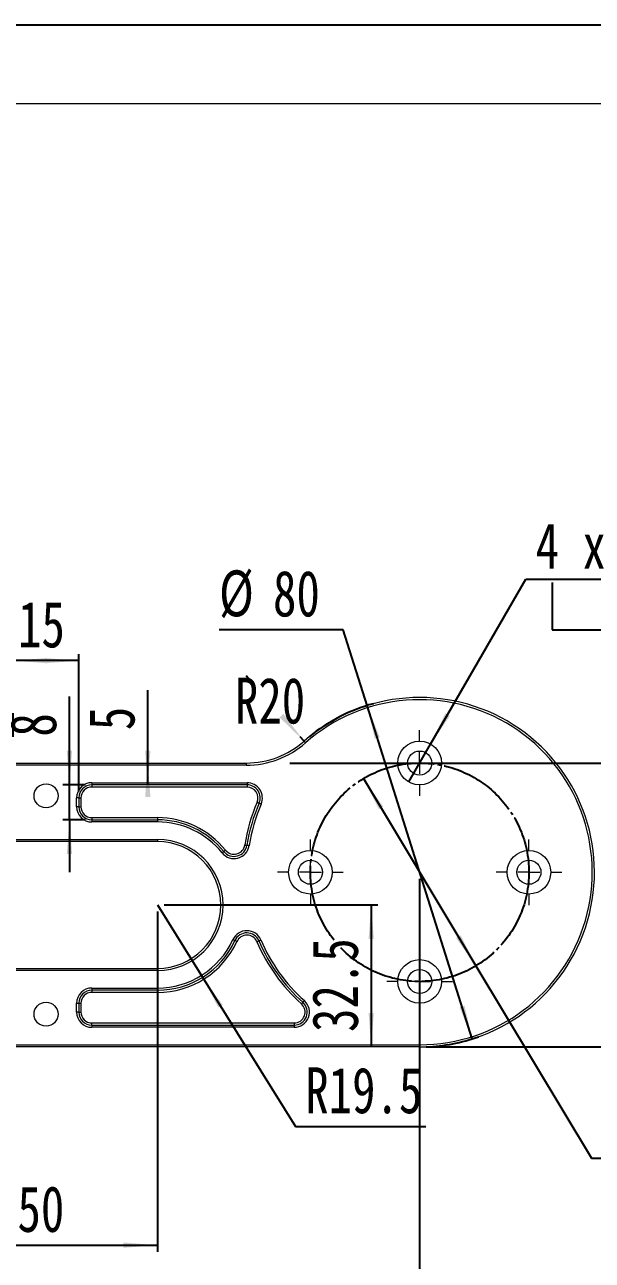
# Model space of a CAD drawing. Header units: millimetres. Extents: x 12 to 1160, y 8 to 1479.
# Drawn here: x 560.9 to 777.4, y 1007.6 to 1479 of the extents above; entities that cross this region are included whole.
import ezdxf

# ---------------------------------------------------------------- set-up
doc = ezdxf.new("R2010")
doc.units = ezdxf.units.MM
doc.linetypes.add('SLD-中心线', pattern=[34.29, 30.48, -1.27, 1.27, -1.27])
doc.linetypes.add('SLD-实线', pattern=[0])
for name, color, linetype in [('中心线层', 1, 'SLD-中心线'), ('图框', 7, 'SLD-实线'), ('标注层', 96, 'SLD-实线')]:
    doc.layers.add(name, color=color, linetype=linetype)
doc.layers.add('粗实线', color=7, linetype='SLD-实线', lineweight=15)
doc.styles.add('SLDTEXTSTYLE0', font='HYSWLONGFANGSONG.TTF', dxfattribs={"bigfont": 'bigfont'})
doc.styles.add('SLDTEXTSTYLE3', font='HYSWLONGFANGSONG.TTF')
doc.dimstyles.new('SLDDIMSTYLE0', dxfattribs={"dimtxt": 17.5, "dimasz": 13, "dimexe": 0, "dimexo": 0.0625, "dimgap": 4.375, "dimtad": 0, "dimtih": 1, "dimtoh": 1, "dimdec": 3, "dimlfac": 3, "dimrnd": 1e-09, "dimzin": 12, "dimdsep": 46, "dimtxsty": 'SLDTEXTSTYLE3', "dimsah": 1, "dimcen": 0, "dimadec": 0, "dimazin": 3, "dimtfac": 1, "dimtdec": 3, "dimtmove": 0, "dimatfit": 3, "dimfxl": 0, "dimfrac": 2, "dimtolj": 1, "dimtzin": 12, "dimarcsym": 0})
doc.dimstyles.new('SLDDIMSTYLE1', dxfattribs={"dimtxt": 17.5, "dimasz": 13, "dimexe": 0, "dimexo": 0.0625, "dimgap": 4.375, "dimtad": 1, "dimlfac": 3, "dimrnd": 1e-09, "dimzin": 12, "dimdsep": 46, "dimtxsty": 'SLDTEXTSTYLE3', "dimsah": 1, "dimcen": 0.09, "dimadec": 0, "dimazin": 3, "dimtfac": 1, "dimtofl": 0, "dimtmove": 0, "dimatfit": 3, "dimfxl": 0, "dimfrac": 2, "dimtolj": 1, "dimtzin": 12, "dimarcsym": 0})
doc.dimstyles.new('SLDDIMSTYLE2', dxfattribs={"dimtxt": 17.5, "dimasz": 13, "dimexe": 0, "dimexo": 0.0625, "dimgap": 4.375, "dimtad": 1, "dimdec": 3, "dimlfac": 3, "dimrnd": 1e-09, "dimzin": 12, "dimdsep": 46, "dimtxsty": 'SLDTEXTSTYLE3', "dimsah": 1, "dimcen": 0.09, "dimadec": 0, "dimazin": 3, "dimtfac": 1, "dimtdec": 3, "dimtofl": 0, "dimtmove": 0, "dimatfit": 3, "dimfxl": 0, "dimfrac": 2, "dimtolj": 1, "dimtzin": 12, "dimarcsym": 0})
doc.dimstyles.new('SLDDIMSTYLE3', dxfattribs={"dimtxt": 17.5, "dimasz": 13, "dimexe": 0, "dimexo": 0.0625, "dimgap": 4.375, "dimtad": 1, "dimdec": 3, "dimlfac": 3, "dimrnd": 1e-09, "dimzin": 12, "dimdsep": 46, "dimtxsty": 'SLDTEXTSTYLE3', "dimsah": 1, "dimcen": 0.09, "dimadec": 0, "dimazin": 3, "dimtfac": 1, "dimtdec": 3, "dimtmove": 0, "dimatfit": 0, "dimfxl": 0, "dimfrac": 2, "dimtolj": 1, "dimtzin": 12, "dimarcsym": 0})
doc.dimstyles.new('SLDDIMSTYLE4', dxfattribs={"dimtxt": 17.5, "dimasz": 13, "dimexe": 0, "dimexo": 0.0625, "dimgap": 4.375, "dimtad": 0, "dimtih": 1, "dimtoh": 1, "dimdec": 3, "dimlfac": 3, "dimrnd": 1e-09, "dimzin": 12, "dimdsep": 46, "dimtxsty": 'SLDTEXTSTYLE3', "dimsah": 1, "dimcen": 0, "dimadec": 0, "dimazin": 3, "dimtfac": 1, "dimtdec": 3, "dimtofl": 0, "dimtmove": 0, "dimatfit": 3, "dimfxl": 0, "dimfrac": 2, "dimtolj": 1, "dimtzin": 12, "dimarcsym": 0})
doc.dimstyles.new('SLDDIMSTYLE5', dxfattribs={"dimtxt": 17.5, "dimasz": 13, "dimexe": 0, "dimexo": 0.0625, "dimgap": 4.375, "dimtad": 0, "dimtih": 1, "dimtoh": 1, "dimdec": 3, "dimlfac": 3, "dimrnd": 1e-09, "dimzin": 12, "dimdsep": 46, "dimtxsty": 'SLDTEXTSTYLE3', "dimsah": 1, "dimcen": 0, "dimadec": 0, "dimazin": 3, "dimtfac": 1, "dimtdec": 3, "dimtofl": 0, "dimtmove": 0, "dimatfit": 3, "dimfxl": 0, "dimfrac": 2, "dimtolj": 1, "dimtzin": 12, "dimarcsym": 0})
doc.dimstyles.new('SLDDIMSTYLE7', dxfattribs={"dimtxt": 17.5, "dimasz": 13, "dimexe": 0, "dimexo": 0.0625, "dimgap": 4.375, "dimtad": 0, "dimtih": 1, "dimtoh": 1, "dimdec": 0, "dimlfac": 3, "dimrnd": 1e-09, "dimzin": 12, "dimdsep": 46, "dimtxsty": 'SLDTEXTSTYLE3', "dimblk1": 'NONE', "dimsah": 1, "dimcen": 0, "dimadec": 0, "dimazin": 3, "dimtfac": 1, "dimtdec": 3, "dimtmove": 0, "dimatfit": 3, "dimldrblk": 'NONE', "dimfxl": 0, "dimfrac": 2, "dimtolj": 1, "dimtzin": 12, "dimarcsym": 0})
doc.dimstyles.new('SLDDIMSTYLE8', dxfattribs={"dimtxt": 17.5, "dimasz": 13, "dimexe": 0, "dimexo": 0.0625, "dimgap": 4.375, "dimtad": 0, "dimtih": 1, "dimtoh": 1, "dimdec": 3, "dimlfac": 3, "dimrnd": 1e-09, "dimzin": 12, "dimdsep": 46, "dimtxsty": 'SLDTEXTSTYLE3', "dimsah": 1, "dimcen": 0, "dimadec": 0, "dimazin": 3, "dimtfac": 1, "dimtdec": 3, "dimtmove": 0, "dimatfit": 3, "dimfxl": 0, "dimfrac": 2, "dimtolj": 1, "dimtzin": 12, "dimarcsym": 0})

# ---------------------------------------------------------------- blocks, each defined once
blk = doc.blocks.new('_D')
at = {"layer": '标注层'}
for p, q in [((690.06, 1191.38), (732.99, 1119.96)), ((732.99, 1119.96), (777.11, 1046.57)), ((777.11, 1046.57), (824.45, 1046.57))]:
    blk.add_line(p, q, dxfattribs=at)
for points in [[(690.06, 1191.38), (695.9, 1179.72), (697.61, 1180.75)], [(732.99, 1119.96), (727.15, 1131.61), (725.44, 1130.58)]]:
    blk.add_solid(points, dxfattribs=at)
at = {"layer": '标注层', "char_height": 17.5, "attachment_point": 1, "style": 'SLDTEXTSTYLE3'}
for s, insert in [('%%c', (780.86, 1069.2, 0.17)), ('50', (801.43, 1069.13, 0.17))]:
    blk.add_mtext(s, dxfattribs=dict(at, insert=insert))
blk = doc.blocks.new('_D_1')
at = {"layer": '标注层'}
for p, q in [((284.86, 1153.17), (284.86, 965.67)), ((711.52, 1153.17), (711.52, 965.67)), ((711.52, 968.17), (284.86, 968.17))]:
    blk.add_line(p, q, dxfattribs=at)
for points in [[(284.86, 968.17), (297.86, 967.17), (297.86, 969.17)], [(711.52, 968.17), (698.52, 969.17), (698.52, 967.17)]]:
    blk.add_solid(points, dxfattribs=at)
at = {"layer": '标注层', "insert": (479.19, 990.73, 0.17), "char_height": 17.5, "attachment_point": 1, "style": 'SLDTEXTSTYLE3'}
blk.add_mtext('256', dxfattribs=at)
blk = doc.blocks.new('_D_3')
at = {"layer": '标注层'}
for p, q in [((661.98, 1197.33), (807.78, 1197.33)), ((805.28, 1089), (805.28, 1197.33)), ((714.02, 1089), (807.78, 1089))]:
    blk.add_line(p, q, dxfattribs=at)
for points in [[(805.28, 1197.33), (804.28, 1184.33), (806.28, 1184.33)], [(805.28, 1089), (806.28, 1102), (804.28, 1102)]]:
    blk.add_solid(points, dxfattribs=at)
at = {"layer": '标注层', "insert": (782.73, 1130.36, 0.17), "char_height": 17.5, "attachment_point": 1, "rotation": 90, "style": 'SLDTEXTSTYLE3'}
blk.add_mtext('65', dxfattribs=at)
blk = doc.blocks.new('_D_11')
at = {"layer": '标注层'}
for p, q in [((607.83, 1197.33), (607.83, 1225.19)), ((607.83, 1189), (607.83, 1197.33))]:
    blk.add_line(p, q, dxfattribs=at)
for points in [[(607.83, 1189), (608.83, 1202), (606.83, 1202)], [(607.83, 1197.33), (606.83, 1184.33), (608.83, 1184.33)]]:
    blk.add_solid(points, dxfattribs=at)
at = {"layer": '标注层', "insert": (585.27, 1209.86, 9.83), "char_height": 17.5, "attachment_point": 1, "rotation": 90, "style": 'SLDTEXTSTYLE3'}
blk.add_mtext('5', dxfattribs=at)
blk = doc.blocks.new('_D_12')
at = {"layer": '标注层'}
for p, q in [((645.38, 1230.67), (646.86, 1229)), ((667.43, 1205.67), (665.95, 1207.34))]:
    blk.add_line(p, q, dxfattribs=at)
blk.add_solid([(667.43, 1205.67), (659.58, 1216.08), (658.08, 1214.76)], dxfattribs=at)
at = {"layer": '标注层', "insert": (641.07, 1229.9, 9.83), "char_height": 17.5, "attachment_point": 1, "style": 'SLDTEXTSTYLE3'}
blk.add_mtext('R20', dxfattribs=at)
blk = doc.blocks.new('_D_16')
at = {"layer": '标注层'}
for p, q in [((614.02, 1143.17), (695.54, 1143.17)), ((693.04, 1143.17), (693.04, 1089))]:
    blk.add_line(p, q, dxfattribs=at)
for points in [[(693.04, 1143.17), (692.04, 1130.17), (694.04, 1130.17)], [(693.04, 1089), (694.04, 1102), (692.04, 1102)]]:
    blk.add_solid(points, dxfattribs=at)
at = {"layer": '标注层', "insert": (670.48, 1094.75, 0.17), "char_height": 17.5, "attachment_point": 1, "rotation": 90, "style": 'SLDTEXTSTYLE3'}
blk.add_mtext('32.5', dxfattribs=at)
blk = doc.blocks.new('_D_19')
at = {"layer": '标注层'}
for p, q in [((611.52, 1143.17), (628.7, 1115.58)), ((628.7, 1115.58), (664.14, 1058.67)), ((664.14, 1058.67), (713.87, 1058.67))]:
    blk.add_line(p, q, dxfattribs=at)
blk.add_solid([(628.7, 1115.58), (634.73, 1104.02), (636.42, 1105.07)], dxfattribs=at)
at = {"layer": '标注层', "insert": (667.89, 1081.23, 0.17), "char_height": 17.5, "attachment_point": 1, "style": 'SLDTEXTSTYLE3'}
blk.add_mtext('R19.5', dxfattribs=at)
blk = doc.blocks.new('_D_21')
at = {"layer": '标注层'}
for p, q in [((611.52, 1140.67), (611.52, 1010.9)), ((528.19, 1112.33), (528.19, 1010.9)), ((528.19, 1013.4), (611.52, 1013.4))]:
    blk.add_line(p, q, dxfattribs=at)
for points in [[(528.19, 1013.4), (541.19, 1012.4), (541.19, 1014.4)], [(611.52, 1013.4), (598.52, 1014.4), (598.52, 1012.4)]]:
    blk.add_solid(points, dxfattribs=at)
at = {"layer": '标注层', "insert": (558.14, 1035.96, 0.17), "char_height": 17.5, "attachment_point": 1, "style": 'SLDTEXTSTYLE3'}
blk.add_mtext('50', dxfattribs=at)
blk = doc.blocks.new('SW_SYMBOL_HOLE_SPOT')
at = {"layer": '标注层', "color": 0}
for p, q in [((0, 4375), (0, 375)), ((8000, 375), (8000, 4375)), ((0, 375), (8000, 375))]:
    blk.add_line(p, q, dxfattribs=at)
blk = doc.blocks.new('SW_SYMBOL_HOLE_DEPTH')
at = {"layer": '标注层', "color": 0}
for p, q in [((0, 4375), (4000, 4375)), ((2000, 4375), (2000, 375)), ((500, 2775), (2000, 375)), ((3500, 2775), (2000, 375))]:
    blk.add_line(p, q, dxfattribs=at)
blk = doc.blocks.new('_D_22')
at = {"layer": '标注层'}
for p, q in [((715.69, 1204.55), (752, 1267.46)), ((752, 1267.46), (906.53, 1267.46)), ((707.36, 1190.12), (715.69, 1204.55))]:
    blk.add_line(p, q, dxfattribs=at)
blk.add_solid([(715.69, 1204.55), (723.06, 1215.31), (721.32, 1216.31)], dxfattribs=at)
at = {"layer": '标注层', "xscale": 0.004511737089201878, "yscale": 0.004511737089201878, "zscale": 0.004511737089201878}
for name, p in [('SW_SYMBOL_HOLE_SPOT', (762.04, 1246.41)), ('SW_SYMBOL_HOLE_DEPTH', (850.1, 1246.41))]:
    blk.add_blockref(name, p, dxfattribs=at)
at = {"layer": '标注层', "char_height": 17.5, "attachment_point": 1}
for s, insert, style in [(' 5.5 \\M+18AAE\\M+19153贯\\M+190FA', (806.98, 1288.94, 0.17), 'SLDTEXTSTYLE0'), ('4 x ', (755.75, 1288.94, 0.17), 'SLDTEXTSTYLE3'), ('%%c', (786.4, 1289.01, 0.17), 'SLDTEXTSTYLE3'), ('%%c', (798.86, 1266.44, 0.17), 'SLDTEXTSTYLE3'), (' 10 ', (819.43, 1266.36, 0.17), 'SLDTEXTSTYLE3'), (' 5.7', (869.59, 1266.36, 0.17), 'SLDTEXTSTYLE3')]:
    blk.add_mtext(s, dxfattribs=dict(at, insert=insert, style=style))
blk = doc.blocks.new('_NONE')
blk = doc.blocks.new('_D_24')
at = {"layer": '标注层'}
for p, q in [((577.95, 1189), (577.95, 1222.73)), ((584.02, 1189), (575.45, 1189)), ((577.95, 1175.67), (577.95, 1189)), ((584.02, 1175.67), (575.45, 1175.67)), ((577.95, 1175.67), (577.95, 1155.67))]:
    blk.add_line(p, q, dxfattribs=at)
for points in [[(577.95, 1189), (578.95, 1202), (576.95, 1202)], [(577.95, 1175.67), (576.95, 1162.67), (578.95, 1162.67)]]:
    blk.add_solid(points, dxfattribs=at)
at = {"layer": '标注层', "insert": (555.4, 1207.41, 0.17), "char_height": 17.5, "attachment_point": 1, "rotation": 90, "style": 'SLDTEXTSTYLE3'}
blk.add_mtext('8', dxfattribs=at)
blk = doc.blocks.new('_D_28')
at = {"layer": '标注层'}
for p, q in [((556.52, 1186.5), (556.52, 1238.89)), ((581.52, 1236.39), (556.52, 1236.39)), ((581.52, 1186.5), (581.52, 1238.89))]:
    blk.add_line(p, q, dxfattribs=at)
for points in [[(556.52, 1236.39), (569.52, 1235.39), (569.52, 1237.39)], [(581.52, 1236.39), (568.52, 1237.39), (568.52, 1235.39)]]:
    blk.add_solid(points, dxfattribs=at)
at = {"layer": '标注层', "insert": (558.35, 1258.95, 0.17), "char_height": 17.5, "attachment_point": 1, "style": 'SLDTEXTSTYLE3'}
blk.add_mtext('15', dxfattribs=at)
blk = doc.blocks.new('_D_31')
at = {"layer": '标注层'}
for p, q in [((682.33, 1248.2), (635.01, 1248.2)), ((691.47, 1219.25), (682.33, 1248.2)), ((731.58, 1092.09), (691.47, 1219.25))]:
    blk.add_line(p, q, dxfattribs=at)
for start, end in [(105.3636, 129.262), (272.1476, 289.6588)]:
    blk.add_arc((711.52, 1155.67), 66.67, start, end, dxfattribs=at)
for points in [[(691.47, 1219.25), (694.42, 1206.55), (696.33, 1207.15)], [(731.58, 1092.09), (728.63, 1104.79), (726.72, 1104.19)]]:
    blk.add_solid(points, dxfattribs=at)
at = {"layer": '标注层', "char_height": 17.5, "attachment_point": 1, "style": 'SLDTEXTSTYLE3'}
for s, insert in [('%%c', (635.01, 1270.83, 0.17)), ('80', (655.59, 1270.76, 0.17))]:
    blk.add_mtext(s, dxfattribs=dict(at, insert=insert))
blk = doc.blocks.new('SW_CENTERMARKSYMBOL_0')
at = {"color": 0, "linetype": 'SLD-实线', "lineweight": 0}
for p, q in [((0, 8.33), (0, 12.5)), ((-8.33, 0), (-12.5, 0)), ((0, 0), (-4.17, 0)), ((0, 0), (0, 4.17)), ((0, 0), (0, -4.17)), ((0, 0), (4.17, 0)), ((8.33, 0), (12.5, 0)), ((0, -8.33), (0, -12.5))]:
    blk.add_line(p, q, dxfattribs=at)
blk = doc.blocks.new('SW_CENTERMARKSYMBOL_1')
at = {"color": 0, "linetype": 'SLD-实线', "lineweight": 0}
for p, q in [((0, 8.33), (0, 12.5)), ((-8.33, 0), (-12.5, 0)), ((0, 0), (-4.17, 0)), ((0, 0), (0, 4.17)), ((0, 0), (0, -4.17)), ((0, 0), (4.17, 0)), ((8.33, 0), (12.5, 0)), ((0, -8.33), (0, -12.5))]:
    blk.add_line(p, q, dxfattribs=at)
blk = doc.blocks.new('SW_CENTERMARKSYMBOL_2')
at = {"color": 0, "linetype": 'SLD-实线', "lineweight": 0}
for p, q in [((0, 8.33), (0, 12.5)), ((-8.33, 0), (-12.5, 0)), ((0, 0), (-4.17, 0)), ((0, 0), (0, 4.17)), ((0, 0), (0, -4.17)), ((0, 0), (4.17, 0)), ((8.33, 0), (12.5, 0)), ((0, -8.33), (0, -12.5))]:
    blk.add_line(p, q, dxfattribs=at)
blk = doc.blocks.new('SW_CENTERMARKSYMBOL_7')
at = {"color": 0, "linetype": 'SLD-实线', "lineweight": 0}
for p, q in [((0, 8.33), (0, 12.5)), ((-8.33, 0), (-12.5, 0)), ((0, 0), (-4.17, 0)), ((0, 0), (0, 4.17)), ((0, 0), (0, -4.17)), ((0, 0), (4.17, 0)), ((8.33, 0), (12.5, 0)), ((0, -8.33), (0, -12.5))]:
    blk.add_line(p, q, dxfattribs=at)

msp = doc.modelspace()

# ---------------------------------------------------------------- linework, layer by layer
at = {"color": 7, "linetype": 'SLD-实线', "lineweight": 15}
for p, q in [((351.00165, 1197.33494), (645.38075, 1197.33494)), ((645.38075, 1197.33494), (645.38075, 1196.5016)), ((645.38075, 1196.5016), (351.00165, 1196.5016)), ((586.52453, 1189.83494), (586.52453, 1189.0016)), ((586.52453, 1189.83494), (645.69648, 1189.83494)), ((645.69648, 1189.0016), (586.52453, 1189.0016)), ((586.52453, 1189.0016), (586.52453, 1188.16827)), ((645.69648, 1188.16827), (586.52453, 1188.16827)), ((645.69648, 1189.83494), (645.69648, 1189.0016)), ((645.69648, 1189.0016), (645.69648, 1188.16827)), ((581.52454, 1184.0016), (580.6912, 1184.0016)), ((580.6912, 1180.66827), (580.6912, 1184.0016)), ((581.52454, 1184.0016), (581.52454, 1180.66827)), ((581.52454, 1184.0016), (582.35787, 1184.0016)), ((582.35787, 1184.0016), (582.35787, 1180.66827)), ((581.52454, 1180.66827), (580.6912, 1180.66827)), ((581.52454, 1180.66827), (582.35787, 1180.66827)), ((586.52453, 1176.5016), (611.52454, 1176.5016)), ((586.52453, 1176.5016), (586.52453, 1175.66827)), ((586.52453, 1175.66827), (611.52454, 1175.66827)), ((586.52453, 1175.66827), (586.52453, 1174.83494)), ((611.52454, 1174.83494), (586.52453, 1174.83494)), ((611.52454, 1176.5016), (611.52454, 1175.66827)), ((611.52454, 1175.66827), (611.52454, 1174.83494)), ((528.1912, 1168.16827), (611.52454, 1168.16827)), ((611.52454, 1167.33494), (528.1912, 1167.33494)), ((611.52454, 1168.16827), (611.52454, 1167.33494)), ((528.1912, 1119.0016), (611.52454, 1119.0016)), ((611.52454, 1118.16827), (528.1912, 1118.16827)), ((611.52454, 1119.0016), (611.52454, 1118.16827)), ((586.52453, 1111.5016), (611.52454, 1111.5016)), ((586.52453, 1111.5016), (586.52453, 1110.66827)), ((611.52454, 1110.66827), (586.52453, 1110.66827)), ((586.52453, 1110.66827), (586.52453, 1109.83494)), ((611.52454, 1109.83494), (586.52453, 1109.83494)), ((611.52454, 1111.5016), (611.52454, 1110.66827)), ((611.52454, 1110.66827), (611.52454, 1109.83494)), ((580.6912, 1102.33493), (580.6912, 1105.66827)), ((580.6912, 1105.66827), (581.52454, 1105.66827)), ((581.52454, 1105.66827), (581.52454, 1102.33493)), ((581.52454, 1105.66827), (582.35787, 1105.66827)), ((582.35787, 1105.66827), (582.35787, 1102.33493)), ((581.52454, 1102.33493), (580.6912, 1102.33493)), ((581.52454, 1102.33493), (582.35787, 1102.33493)), ((586.52453, 1097.33494), (586.52453, 1098.16827)), ((586.52453, 1098.16827), (663.65317, 1098.16827)), ((586.52453, 1097.33494), (663.65317, 1097.33494)), ((586.52453, 1097.33494), (586.52453, 1096.5016)), ((663.65317, 1096.5016), (586.52453, 1096.5016)), ((663.65317, 1098.16827), (663.65317, 1097.33494)), ((663.65317, 1097.33494), (663.65317, 1096.5016)), ((284.85786, 1089.83493), (711.52454, 1089.83493)), ((711.52454, 1089.0016), (284.85786, 1089.0016)), ((711.52454, 1089.0016), (711.52454, 1089.83493))]:
    msp.add_line(p, q, dxfattribs=at)
at = {"color": 7, "linetype": 'SLD-实线', "lineweight": 15, "flags": 128}
for points in [[(667.42868, 1205.66827), (667.43927, 1205.65626), (667.47064, 1205.62069), (667.52158, 1205.56294), (667.59012, 1205.48521), (667.67364, 1205.3905), (667.76895, 1205.28245), (667.87234, 1205.1652), (667.97987, 1205.04327)], [(649.52369, 1182.35432), (649.67302, 1182.29004), (649.81661, 1182.22824), (649.94895, 1182.17128), (650.06494, 1182.12135), (650.16013, 1182.08038), (650.23087, 1182.04994), (650.27443, 1182.03119), (650.28913, 1182.02486)], [(651.05458, 1181.6954), (650.90524, 1181.75968), (650.76166, 1181.82148), (650.62931, 1181.87844), (650.51333, 1181.92836), (650.41814, 1181.96933), (650.34739, 1181.99978), (650.30384, 1182.01853), (650.28913, 1182.02486)], [(644.83058, 1166.06865), (644.99122, 1166.0436), (645.14568, 1166.01952), (645.28804, 1165.99732), (645.41281, 1165.97786), (645.51521, 1165.96189), (645.5913, 1165.95003), (645.63815, 1165.94272), (645.65397, 1165.94025)], [(646.47735, 1165.81185), (646.31671, 1165.8369), (646.16226, 1165.86099), (646.01991, 1165.88319), (645.89514, 1165.90265), (645.79274, 1165.91861), (645.71665, 1165.93048), (645.66979, 1165.93779), (645.65397, 1165.94025)], [(636.17315, 1163.0485), (636.29969, 1163.15057), (636.42138, 1163.24871), (636.53352, 1163.33916), (636.6318, 1163.41844), (636.71248, 1163.4835), (636.77242, 1163.53184), (636.80933, 1163.56161), (636.82179, 1163.57167)], [(637.47044, 1164.09483), (637.34389, 1163.99277), (637.22221, 1163.89462), (637.11007, 1163.80418), (637.01178, 1163.7249), (636.93111, 1163.65984), (636.87117, 1163.61149), (636.83426, 1163.58172), (636.82179, 1163.57167)], [(640.30832, 1129.96709), (640.4561, 1129.89931), (640.5982, 1129.83414), (640.72915, 1129.77408), (640.84394, 1129.72144), (640.93814, 1129.67824), (641.00814, 1129.64613), (641.05124, 1129.62636), (641.06579, 1129.61969)], [(641.82326, 1129.27229), (641.67549, 1129.34006), (641.53339, 1129.40523), (641.40244, 1129.46529), (641.28765, 1129.51794), (641.19345, 1129.56114), (641.12345, 1129.59324), (641.08035, 1129.61301), (641.06579, 1129.61969)], [(649.4428, 1129.17093), (649.59233, 1129.23475), (649.73611, 1129.29611), (649.86862, 1129.35267), (649.98476, 1129.40224), (650.08008, 1129.44292), (650.15091, 1129.47316), (650.19452, 1129.49177), (650.20925, 1129.49806)], [(650.20925, 1129.49806), (650.22397, 1129.50434), (650.26758, 1129.52296), (650.33841, 1129.55319), (650.43373, 1129.59387), (650.54987, 1129.64344), (650.68238, 1129.7), (650.82617, 1129.76136), (650.97569, 1129.82518)], [(666.4364, 1105.43571), (666.54499, 1105.5567), (666.64941, 1105.67304), (666.74565, 1105.78025), (666.83, 1105.87423), (666.89923, 1105.95135), (666.95066, 1106.00866), (666.98234, 1106.04395), (666.99304, 1106.05587)], [(666.99304, 1106.05587), (667.00374, 1106.06778), (667.03541, 1106.10307), (667.08685, 1106.16038), (667.15608, 1106.2375), (667.24043, 1106.33148), (667.33667, 1106.4387), (667.44109, 1106.55504), (667.54969, 1106.67602)]]:
    msp.add_lwpolyline(points, dxfattribs=at)
at = {"color": 7, "linetype": 'SLD-实线', "lineweight": 15}
for centre, radius in [((711.52453, 1197.33494), 8.33333), ((711.52453, 1197.33494), 4.58333), ((569.02453, 1184.83494), 4.58333), ((669.85787, 1155.66827), 8.33333), ((669.85787, 1155.66827), 4.58333), ((753.1912, 1155.66827), 8.33333), ((753.1912, 1155.66827), 4.58333), ((711.52453, 1114.0016), 8.33333), ((711.52453, 1114.0016), 4.58333), ((569.02453, 1101.5016), 4.58333)]:
    msp.add_circle(centre, radius, dxfattribs=at)
for centre, radius, start, end in [((711.52453, 1155.66827), 66.66667, 270, 131.4096221), ((711.52453, 1155.66827), 65.83333, 270, 131.4096221), ((645.38075, 1230.66827), 33.33333, 270, 311.4096221), ((645.38075, 1230.66827), 34.16667, 270, 311.4096221), ((586.52453, 1184.0016), 5.83333, 90, 180), ((586.52453, 1184.0016), 5, 90, 180), ((586.52453, 1184.0016), 4.16667, 90, 180), ((645.69647, 1184.0016), 5.83333, 336.7122681, 90), ((645.69647, 1184.0016), 5, 336.7122681, 90), ((645.69647, 1184.0016), 4.16667, 336.7122681, 90), ((586.52453, 1180.66827), 5.83333, 180, 270), ((586.52453, 1180.66827), 5, 180, 270), ((586.52453, 1180.66827), 4.16667, 180, 270), ((711.52453, 1155.66827), 67.5, 156.7122681, 171.1365721), ((711.52453, 1155.66827), 66.66667, 156.7122681, 171.1365721), ((711.52453, 1155.66827), 65.83333, 156.7122681, 171.1365721), ((611.52453, 1143.16827), 33.33333, 38.887763, 90), ((611.52453, 1143.16827), 32.5, 38.887763, 90), ((611.52453, 1143.16827), 31.66667, 38.887763, 90), ((611.52453, 1143.16827), 25, 270, 90), ((611.52453, 1143.16827), 24.16667, 270, 90), ((640.71368, 1166.71065), 5.83333, 218.887763, 351.1365721), ((640.71368, 1166.71065), 5, 218.887763, 351.1365721), ((640.71368, 1166.71065), 4.16667, 218.887763, 351.1365721), ((645.6106, 1127.53529), 5.83333, 23.1134606, 155.3622697), ((645.6106, 1127.53529), 5, 23.1134606, 155.3622697), ((645.6106, 1127.53529), 4.16667, 23.1134606, 155.3622697), ((611.52453, 1143.16827), 31.66667, 270, 335.3622697), ((611.52453, 1143.16827), 32.5, 270, 335.3622697), ((611.52453, 1143.16827), 33.33333, 270, 335.3622697), ((711.52453, 1155.66827), 67.5, 203.1134606, 228.0892341), ((711.52453, 1155.66827), 66.66667, 203.1134606, 228.0892341), ((711.52453, 1155.66827), 65.83333, 203.1134606, 228.0892341), ((586.52453, 1105.66827), 5.83333, 90, 180), ((586.52453, 1105.66827), 5, 90, 180), ((586.52453, 1105.66827), 4.16667, 90, 180), ((663.65318, 1102.33494), 5.83333, 270, 48.0892341), ((663.65318, 1102.33494), 5, 270, 48.0892341), ((663.65318, 1102.33494), 4.16667, 270, 48.0892341), ((586.52453, 1102.33494), 5.83333, 180, 270), ((586.52453, 1102.33494), 5, 180, 270), ((586.52453, 1102.33494), 4.16667, 180, 270)]:
    msp.add_arc(centre, radius, start, end, dxfattribs=at)
at = {"layer": '中心线层', "linetype": 'SLD-中心线'}
msp.add_circle((711.52453, 1155.66827), 41.66667, dxfattribs=at)
at = {"layer": '图框'}
msp.add_line((12.5, 1479), (1039, 1479), dxfattribs=at)
at = {"layer": '粗实线'}
msp.add_line((74, 1449), (1009, 1449), dxfattribs=at)

# ---------------------------------------------------------------- block references
at = {"color": 7, "linetype": 'Continuous', "lineweight": 0}
for name, p in [('SW_CENTERMARKSYMBOL_0', (711.52453, 1197.33494)), ('SW_CENTERMARKSYMBOL_7', (669.85787, 1155.66827)), ('SW_CENTERMARKSYMBOL_1', (753.1912, 1155.66827)), ('SW_CENTERMARKSYMBOL_2', (711.52453, 1114.0016))]:
    msp.add_blockref(name, p, dxfattribs=at)

# ---------------------------------------------------------------- dimensions: what is measured, and where the dimension line sits
at = {"layer": '标注层'}
dim = msp.add_diameter_dim_2p(p1=(707.35864, 1190.11761), p2=(715.69043, 1204.55226), text='<> x %%c 5.5 完全贯穿\\P{\\fGDT;v}%%c 10 {\\fGDT;x} 5.7\\P', dimstyle='SLDDIMSTYLE7', override={"dimpost": '<>'}, dxfattribs=at)
dim.commit()
dim.dimension.update_dxf_attribs({"geometry": '_D_22', "text_midpoint": (831.14141, 1266.37639), "dimtype": 163})
for p1, p2, dimstyle, picture, middle in [((691.46503, 1219.24547), (731.58404, 1092.09107), 'SLDDIMSTYLE8', '_D_31', (656.79637, 1261.6249)), ((732.99125, 1119.95705), (690.05782, 1191.37949), 'SLDDIMSTYLE0', '_D', (802.65186, 1059.99401))]:
    dim = msp.add_diameter_dim_2p(p1=p1, p2=p2, dimstyle=dimstyle, dxfattribs=at)
    dim.commit()
    dim.dimension.update_dxf_attribs({"geometry": picture, "text_midpoint": middle, "dimtype": 163})
dim = msp.add_linear_dim(base=(556.52453, 1236.38964), p1=(581.52453, 1184.0016), p2=(556.52453, 1184.0016), dimstyle='SLDDIMSTYLE2', dxfattribs=at)
dim.commit()
dim.dimension.update_dxf_attribs({"geometry": '_D_28', "text_midpoint": (569.86089, 1236.38964), "dimtype": 160})
for center, mpoint, dimstyle, picture, middle in [((645.38075, 1230.66827), (667.42868, 1205.66827), 'SLDDIMSTYLE5', '_D_12', (656.40476, 1218.16832)), ((611.52453, 1143.16827), (628.70297, 1115.5793), 'SLDDIMSTYLE4', '_D_19', (690.87906, 1069.50116))]:
    dim = msp.add_radius_dim(center=center, mpoint=mpoint, dimstyle=dimstyle, dxfattribs=at)
    dim.commit()
    dim.dimension.update_dxf_attribs({"geometry": picture, "text_midpoint": middle, "dimtype": 164})
for base, p1, p2, angle, dimstyle, picture, middle in [((577.95408, 1189.0016), (586.52453, 1175.66827), (586.52453, 1189.0016), 90, 'SLDDIMSTYLE3', '_D_24', (577.95408, 1215.0693)), ((597.00437, 1197.33494), (645.69647, 1189.0016), (659.48288, 1197.33494), 90, 'SLDDIMSTYLE2', '_D_11', (597.00437, 1217.52347)), ((794.45562, 1197.33494), (711.52453, 1089.0016), (659.48288, 1197.33494), 90, 'SLDDIMSTYLE2', '_D_3', (794.45562, 1141.85896)), ((284.85787, 979.0016), (711.52453, 1155.66827), (284.85787, 1155.66827), 0, 'SLDDIMSTYLE1', '_D_1', (494.52342, 979.0016)), ((611.52453, 1013.40367), (528.1912, 1114.83494), (611.52453, 1143.16827), 0, 'SLDDIMSTYLE2', '_D_21', (569.64524, 1013.40367)), ((693.0411, 1089.0016), (611.52453, 1143.16827), (711.52453, 1089.0016), 90, 'SLDDIMSTYLE2', '_D_16', (693.0411, 1113.93033))]:
    dim = msp.add_linear_dim(base=base, p1=p1, p2=p2, angle=angle, dimstyle=dimstyle, dxfattribs=at)
    dim.commit()
    dim.dimension.update_dxf_attribs({"geometry": picture, "text_midpoint": middle, "dimtype": 160})

doc.saveas('drawing.dxf')
